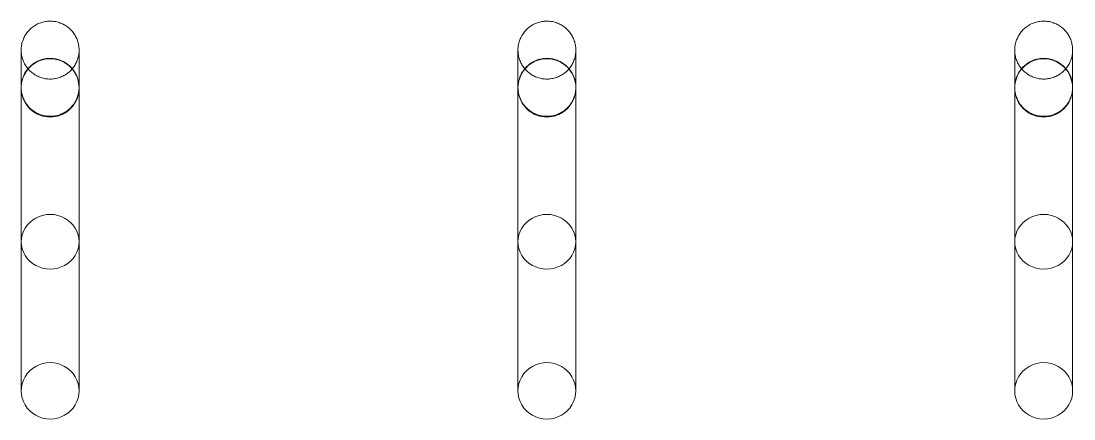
# Model space of a CAD drawing. Header units: millimetres. Extents: x -32954 to 151739, y -65671 to 56243.
# Drawn here: x -9271.4 to -9162.3, y -451.1 to -409.9 of the extents above; entities that cross this region are included whole.
import ezdxf

# ---------------------------------------------------------------- set-up
doc = ezdxf.new("R2010")
doc.units = ezdxf.units.MM
doc.layers.add('M-EQPM', color=7, linetype='Continuous', lineweight=9)

# ---------------------------------------------------------------- blocks, each defined once
blk = doc.blocks.new('М90_Вешалка гардеробная - М90_2_Вешалка гардеробная 38 крючков-8001155-О_ТХ_01')
at = {"layer": 'M-EQPM'}
for p, q in [((-747.05, -56.17), (-747.05, -58.45)), ((-741.05, -58.45), (-741.05, -56.17)), ((-695.57, -56.17), (-695.57, -58.45)), ((-689.57, -58.45), (-689.57, -56.17)), ((-644.08, -56.17), (-644.08, -58.45)), ((-638.08, -58.45), (-638.08, -56.17))]:
    blk.add_line(p, q, dxfattribs=at)
at = {"layer": 'M-EQPM', "flags": 128}
for points in [[(-747.05, -23.16), (-747.05, -23.04), (-747.04, -22.92), (-747.03, -22.8), (-747.02, -22.69), (-746.99, -22.57), (-746.97, -22.45), (-746.94, -22.33), (-746.9, -22.22), (-746.86, -22.11), (-746.82, -22), (-746.77, -21.89), (-746.72, -21.78), (-746.66, -21.67), (-746.6, -21.57), (-746.53, -21.47), (-746.46, -21.37), (-746.39, -21.28), (-746.31, -21.19), (-746.23, -21.1), (-746.14, -21.01), (-746.06, -20.93), (-745.97, -20.85), (-745.87, -20.78), (-745.77, -20.71), (-745.67, -20.64), (-745.57, -20.58), (-745.47, -20.52), (-745.36, -20.46), (-745.25, -20.41), (-745.14, -20.37), (-745.03, -20.33), (-744.91, -20.29), (-744.8, -20.26), (-744.68, -20.23), (-744.56, -20.21), (-744.45, -20.19), (-744.33, -20.18), (-744.21, -20.17), (-744.09, -20.16), (-744.05, -20.16)], [(-744.05, -20.16), (-743.93, -20.17), (-743.81, -20.17), (-743.69, -20.19), (-743.58, -20.2), (-743.46, -20.22), (-743.34, -20.25), (-743.22, -20.28), (-743.11, -20.32), (-743, -20.36), (-742.89, -20.4), (-742.78, -20.45), (-742.67, -20.5), (-742.56, -20.56), (-742.46, -20.62), (-742.36, -20.69), (-742.26, -20.76), (-742.17, -20.83), (-742.08, -20.91), (-741.99, -20.99), (-741.9, -21.07), (-741.82, -21.16), (-741.74, -21.25), (-741.67, -21.35), (-741.6, -21.44), (-741.53, -21.54), (-741.47, -21.65), (-741.41, -21.75), (-741.35, -21.86), (-741.3, -21.97), (-741.26, -22.08), (-741.22, -22.19), (-741.18, -22.3), (-741.15, -22.42), (-741.12, -22.54), (-741.1, -22.65), (-741.08, -22.77), (-741.07, -22.89), (-741.06, -23.01), (-741.05, -23.13), (-741.05, -23.16)], [(-695.57, -23.16), (-695.57, -23.04), (-695.56, -22.92), (-695.55, -22.8), (-695.53, -22.69), (-695.51, -22.57), (-695.48, -22.45), (-695.45, -22.33), (-695.42, -22.22), (-695.38, -22.11), (-695.33, -22), (-695.28, -21.89), (-695.23, -21.78), (-695.17, -21.67), (-695.11, -21.57), (-695.04, -21.47), (-694.97, -21.37), (-694.9, -21.28), (-694.82, -21.19), (-694.74, -21.1), (-694.66, -21.01), (-694.57, -20.93), (-694.48, -20.85), (-694.39, -20.78), (-694.29, -20.71), (-694.19, -20.64), (-694.09, -20.58), (-693.98, -20.52), (-693.87, -20.46), (-693.77, -20.41), (-693.65, -20.37), (-693.54, -20.33), (-693.43, -20.29), (-693.31, -20.26), (-693.2, -20.23), (-693.08, -20.21), (-692.96, -20.19), (-692.84, -20.18), (-692.72, -20.17), (-692.6, -20.16), (-692.57, -20.16)], [(-692.57, -20.16), (-692.45, -20.17), (-692.33, -20.17), (-692.21, -20.19), (-692.09, -20.2), (-691.97, -20.22), (-691.85, -20.25), (-691.74, -20.28), (-691.62, -20.32), (-691.51, -20.36), (-691.4, -20.4), (-691.29, -20.45), (-691.18, -20.5), (-691.08, -20.56), (-690.97, -20.62), (-690.87, -20.69), (-690.78, -20.76), (-690.68, -20.83), (-690.59, -20.91), (-690.5, -20.99), (-690.42, -21.07), (-690.33, -21.16), (-690.26, -21.25), (-690.18, -21.35), (-690.11, -21.44), (-690.04, -21.54), (-689.98, -21.65), (-689.92, -21.75), (-689.87, -21.86), (-689.82, -21.97), (-689.77, -22.08), (-689.73, -22.19), (-689.69, -22.3), (-689.66, -22.42), (-689.63, -22.54), (-689.61, -22.65), (-689.59, -22.77), (-689.58, -22.89), (-689.57, -23.01), (-689.57, -23.13), (-689.57, -23.16)], [(-644.08, -23.16), (-644.08, -23.04), (-644.07, -22.92), (-644.06, -22.8), (-644.04, -22.69), (-644.02, -22.57), (-644, -22.45), (-643.96, -22.33), (-643.93, -22.22), (-643.89, -22.11), (-643.84, -22), (-643.8, -21.89), (-643.74, -21.78), (-643.68, -21.67), (-643.62, -21.57), (-643.56, -21.47), (-643.49, -21.37), (-643.41, -21.28), (-643.34, -21.19), (-643.26, -21.1), (-643.17, -21.01), (-643.08, -20.93), (-642.99, -20.85), (-642.9, -20.78), (-642.8, -20.71), (-642.7, -20.64), (-642.6, -20.58), (-642.5, -20.52), (-642.39, -20.46), (-642.28, -20.41), (-642.17, -20.37), (-642.06, -20.33), (-641.94, -20.29), (-641.83, -20.26), (-641.71, -20.23), (-641.59, -20.21), (-641.47, -20.19), (-641.35, -20.18), (-641.23, -20.17), (-641.11, -20.16), (-641.08, -20.16)], [(-641.08, -20.16), (-640.96, -20.17), (-640.84, -20.17), (-640.72, -20.19), (-640.6, -20.2), (-640.49, -20.22), (-640.37, -20.25), (-640.25, -20.28), (-640.14, -20.32), (-640.02, -20.36), (-639.91, -20.4), (-639.8, -20.45), (-639.7, -20.5), (-639.59, -20.56), (-639.49, -20.62), (-639.39, -20.69), (-639.29, -20.76), (-639.19, -20.83), (-639.1, -20.91), (-639.01, -20.99), (-638.93, -21.07), (-638.85, -21.16), (-638.77, -21.25), (-638.69, -21.35), (-638.62, -21.44), (-638.56, -21.54), (-638.49, -21.65), (-638.44, -21.75), (-638.38, -21.86), (-638.33, -21.97), (-638.28, -22.08), (-638.24, -22.19), (-638.21, -22.3), (-638.17, -22.42), (-638.15, -22.54), (-638.12, -22.65), (-638.11, -22.77), (-638.09, -22.89), (-638.08, -23.01), (-638.08, -23.13), (-638.08, -23.16)], [(-744.05, -26.16), (-744.17, -26.16), (-744.29, -26.15), (-744.41, -26.14), (-744.53, -26.13), (-744.65, -26.1), (-744.77, -26.08), (-744.88, -26.05), (-745, -26.01), (-745.11, -25.97), (-745.22, -25.93), (-745.33, -25.88), (-745.44, -25.82), (-745.54, -25.77), (-745.65, -25.71), (-745.75, -25.64), (-745.85, -25.57), (-745.94, -25.5), (-746.03, -25.42), (-746.12, -25.34), (-746.21, -25.25), (-746.29, -25.17), (-746.37, -25.08), (-746.44, -24.98), (-746.51, -24.88), (-746.58, -24.78), (-746.64, -24.68), (-746.7, -24.58), (-746.75, -24.47), (-746.8, -24.36), (-746.85, -24.25), (-746.89, -24.14), (-746.93, -24.02), (-746.96, -23.91), (-746.99, -23.79), (-747.01, -23.67), (-747.03, -23.56), (-747.04, -23.44), (-747.05, -23.32), (-747.05, -23.2), (-747.05, -23.16)], [(-747.05, -27.08), (-747.05, -25.27), (-747.05, -24.01), (-747.05, -23.32), (-747.05, -23.16)], [(-747.05, -23.16), (-747.05, -23.44), (-747.05, -24.29), (-747.05, -25.69), (-747.05, -27.64), (-747.05, -30.15), (-747.05, -33.21), (-747.05, -36.82), (-747.05, -40.96), (-747.05, -43.01)], [(-741.05, -23.16), (-741.06, -23.28), (-741.06, -23.4), (-741.08, -23.52), (-741.09, -23.64), (-741.11, -23.76), (-741.14, -23.88), (-741.17, -23.99), (-741.21, -24.11), (-741.25, -24.22), (-741.29, -24.33), (-741.34, -24.44), (-741.39, -24.55), (-741.45, -24.65), (-741.51, -24.76), (-741.58, -24.86), (-741.65, -24.96), (-741.72, -25.05), (-741.8, -25.14), (-741.88, -25.23), (-741.96, -25.32), (-742.05, -25.4), (-742.14, -25.48), (-742.24, -25.55), (-742.33, -25.62), (-742.43, -25.69), (-742.54, -25.75), (-742.64, -25.81), (-742.75, -25.86), (-742.86, -25.91), (-742.97, -25.96), (-743.08, -26), (-743.19, -26.04), (-743.31, -26.07), (-743.43, -26.1), (-743.54, -26.12), (-743.66, -26.14), (-743.78, -26.15), (-743.9, -26.16), (-744.02, -26.16), (-744.05, -26.16)], [(-741.05, -43.01), (-741.05, -38.62), (-741.05, -34.77), (-741.05, -31.47), (-741.05, -28.71), (-741.05, -26.5), (-741.05, -24.85), (-741.05, -23.75), (-741.05, -23.22), (-741.05, -23.16)], [(-741.05, -23.16), (-741.05, -23.44), (-741.05, -24.29), (-741.05, -25.69), (-741.05, -27.08)], [(-692.57, -26.16), (-692.69, -26.16), (-692.81, -26.15), (-692.93, -26.14), (-693.05, -26.13), (-693.16, -26.1), (-693.28, -26.08), (-693.4, -26.05), (-693.51, -26.01), (-693.62, -25.97), (-693.74, -25.93), (-693.85, -25.88), (-693.95, -25.82), (-694.06, -25.77), (-694.16, -25.71), (-694.26, -25.64), (-694.36, -25.57), (-694.45, -25.5), (-694.55, -25.42), (-694.63, -25.34), (-694.72, -25.25), (-694.8, -25.17), (-694.88, -25.08), (-694.95, -24.98), (-695.03, -24.88), (-695.09, -24.78), (-695.15, -24.68), (-695.21, -24.58), (-695.27, -24.47), (-695.32, -24.36), (-695.36, -24.25), (-695.4, -24.14), (-695.44, -24.02), (-695.47, -23.91), (-695.5, -23.79), (-695.52, -23.67), (-695.54, -23.56), (-695.56, -23.44), (-695.56, -23.32), (-695.57, -23.2), (-695.57, -23.16)], [(-695.57, -27.08), (-695.57, -25.27), (-695.57, -24.01), (-695.57, -23.32), (-695.57, -23.16)], [(-695.57, -23.16), (-695.57, -23.44), (-695.57, -24.29), (-695.57, -25.69), (-695.57, -27.64), (-695.57, -30.15), (-695.57, -33.21), (-695.57, -36.82), (-695.57, -40.96), (-695.57, -43.01)], [(-689.57, -23.16), (-689.57, -23.28), (-689.58, -23.4), (-689.59, -23.52), (-689.61, -23.64), (-689.63, -23.76), (-689.65, -23.88), (-689.68, -23.99), (-689.72, -24.11), (-689.76, -24.22), (-689.8, -24.33), (-689.85, -24.44), (-689.91, -24.55), (-689.96, -24.65), (-690.03, -24.76), (-690.09, -24.86), (-690.16, -24.96), (-690.23, -25.05), (-690.31, -25.14), (-690.39, -25.23), (-690.48, -25.32), (-690.57, -25.4), (-690.66, -25.48), (-690.75, -25.55), (-690.85, -25.62), (-690.95, -25.69), (-691.05, -25.75), (-691.15, -25.81), (-691.26, -25.86), (-691.37, -25.91), (-691.48, -25.96), (-691.59, -26), (-691.71, -26.04), (-691.82, -26.07), (-691.94, -26.1), (-692.06, -26.12), (-692.18, -26.14), (-692.3, -26.15), (-692.42, -26.16), (-692.54, -26.16), (-692.57, -26.16)], [(-689.57, -43.01), (-689.57, -38.62), (-689.57, -34.77), (-689.57, -31.47), (-689.57, -28.71), (-689.57, -26.5), (-689.57, -24.85), (-689.57, -23.75), (-689.57, -23.22), (-689.57, -23.16)], [(-689.57, -23.16), (-689.57, -23.44), (-689.57, -24.29), (-689.57, -25.69), (-689.57, -27.08)], [(-641.08, -26.16), (-641.2, -26.16), (-641.32, -26.15), (-641.44, -26.14), (-641.56, -26.13), (-641.68, -26.1), (-641.79, -26.08), (-641.91, -26.05), (-642.02, -26.01), (-642.14, -25.97), (-642.25, -25.93), (-642.36, -25.88), (-642.47, -25.82), (-642.57, -25.77), (-642.67, -25.71), (-642.78, -25.64), (-642.87, -25.57), (-642.97, -25.5), (-643.06, -25.42), (-643.15, -25.34), (-643.23, -25.25), (-643.32, -25.17), (-643.39, -25.08), (-643.47, -24.98), (-643.54, -24.88), (-643.61, -24.78), (-643.67, -24.68), (-643.73, -24.58), (-643.78, -24.47), (-643.83, -24.36), (-643.88, -24.25), (-643.92, -24.14), (-643.96, -24.02), (-643.99, -23.91), (-644.01, -23.79), (-644.04, -23.67), (-644.06, -23.56), (-644.07, -23.44), (-644.08, -23.32), (-644.08, -23.2), (-644.08, -23.16)], [(-644.08, -27.08), (-644.08, -25.27), (-644.08, -24.01), (-644.08, -23.32), (-644.08, -23.16)], [(-644.08, -23.16), (-644.08, -23.44), (-644.08, -24.29), (-644.08, -25.69), (-644.08, -27.64), (-644.08, -30.15), (-644.08, -33.21), (-644.08, -36.82), (-644.08, -40.96), (-644.08, -43.01)], [(-638.08, -23.16), (-638.08, -23.28), (-638.09, -23.4), (-638.1, -23.52), (-638.12, -23.64), (-638.14, -23.76), (-638.17, -23.88), (-638.2, -23.99), (-638.23, -24.11), (-638.27, -24.22), (-638.32, -24.33), (-638.37, -24.44), (-638.42, -24.55), (-638.48, -24.65), (-638.54, -24.76), (-638.61, -24.86), (-638.67, -24.96), (-638.75, -25.05), (-638.83, -25.14), (-638.91, -25.23), (-638.99, -25.32), (-639.08, -25.4), (-639.17, -25.48), (-639.26, -25.55), (-639.36, -25.62), (-639.46, -25.69), (-639.56, -25.75), (-639.67, -25.81), (-639.77, -25.86), (-639.88, -25.91), (-639.99, -25.96), (-640.11, -26), (-640.22, -26.04), (-640.34, -26.07), (-640.45, -26.1), (-640.57, -26.12), (-640.69, -26.14), (-640.81, -26.15), (-640.93, -26.16), (-641.05, -26.16), (-641.08, -26.16)], [(-638.08, -43.01), (-638.08, -38.62), (-638.08, -34.77), (-638.08, -31.47), (-638.08, -28.71), (-638.08, -26.5), (-638.08, -24.85), (-638.08, -23.75), (-638.08, -23.22), (-638.08, -23.16)], [(-638.08, -23.16), (-638.08, -23.44), (-638.08, -24.29), (-638.08, -25.69), (-638.08, -27.08)], [(-747.05, -27.02), (-747.05, -26.9), (-747.04, -26.79), (-747.03, -26.67), (-747.02, -26.55), (-746.99, -26.43), (-746.97, -26.31), (-746.94, -26.2), (-746.9, -26.08), (-746.86, -25.97), (-746.82, -25.86), (-746.77, -25.75), (-746.72, -25.64), (-746.66, -25.53), (-746.6, -25.43), (-746.53, -25.33), (-746.46, -25.23), (-746.39, -25.14), (-746.31, -25.05), (-746.23, -24.96), (-746.14, -24.87), (-746.06, -24.79), (-745.97, -24.71), (-745.87, -24.64), (-745.77, -24.57), (-745.67, -24.5), (-745.57, -24.44), (-745.47, -24.38), (-745.36, -24.32), (-745.25, -24.27), (-745.14, -24.23), (-745.03, -24.19), (-744.91, -24.15), (-744.8, -24.12), (-744.68, -24.09), (-744.56, -24.07), (-744.45, -24.05), (-744.33, -24.04), (-744.21, -24.03), (-744.09, -24.03), (-744.05, -24.02)], [(-744.05, -24.02), (-743.93, -24.03), (-743.81, -24.03), (-743.69, -24.05), (-743.58, -24.06), (-743.46, -24.08), (-743.34, -24.11), (-743.22, -24.14), (-743.11, -24.18), (-743, -24.22), (-742.89, -24.26), (-742.78, -24.31), (-742.67, -24.36), (-742.56, -24.42), (-742.46, -24.48), (-742.36, -24.55), (-742.26, -24.62), (-742.17, -24.69), (-742.08, -24.77), (-741.99, -24.85), (-741.9, -24.93), (-741.82, -25.02), (-741.74, -25.11), (-741.67, -25.21), (-741.6, -25.3), (-741.53, -25.4), (-741.47, -25.51), (-741.41, -25.61), (-741.35, -25.72), (-741.3, -25.83), (-741.26, -25.94), (-741.22, -26.05), (-741.18, -26.16), (-741.15, -26.28), (-741.12, -26.4), (-741.1, -26.52), (-741.08, -26.63), (-741.07, -26.75), (-741.06, -26.87), (-741.05, -26.99), (-741.05, -27.02)], [(-695.57, -27.02), (-695.57, -26.9), (-695.56, -26.79), (-695.55, -26.67), (-695.53, -26.55), (-695.51, -26.43), (-695.48, -26.31), (-695.45, -26.2), (-695.42, -26.08), (-695.38, -25.97), (-695.33, -25.86), (-695.28, -25.75), (-695.23, -25.64), (-695.17, -25.53), (-695.11, -25.43), (-695.04, -25.33), (-694.97, -25.23), (-694.9, -25.14), (-694.82, -25.05), (-694.74, -24.96), (-694.66, -24.87), (-694.57, -24.79), (-694.48, -24.71), (-694.39, -24.64), (-694.29, -24.57), (-694.19, -24.5), (-694.09, -24.44), (-693.98, -24.38), (-693.87, -24.32), (-693.77, -24.27), (-693.65, -24.23), (-693.54, -24.19), (-693.43, -24.15), (-693.31, -24.12), (-693.2, -24.09), (-693.08, -24.07), (-692.96, -24.05), (-692.84, -24.04), (-692.72, -24.03), (-692.6, -24.03), (-692.57, -24.02)], [(-692.57, -24.02), (-692.45, -24.03), (-692.33, -24.03), (-692.21, -24.05), (-692.09, -24.06), (-691.97, -24.08), (-691.85, -24.11), (-691.74, -24.14), (-691.62, -24.18), (-691.51, -24.22), (-691.4, -24.26), (-691.29, -24.31), (-691.18, -24.36), (-691.08, -24.42), (-690.97, -24.48), (-690.87, -24.55), (-690.78, -24.62), (-690.68, -24.69), (-690.59, -24.77), (-690.5, -24.85), (-690.42, -24.93), (-690.33, -25.02), (-690.26, -25.11), (-690.18, -25.21), (-690.11, -25.3), (-690.04, -25.4), (-689.98, -25.51), (-689.92, -25.61), (-689.87, -25.72), (-689.82, -25.83), (-689.77, -25.94), (-689.73, -26.05), (-689.69, -26.16), (-689.66, -26.28), (-689.63, -26.4), (-689.61, -26.52), (-689.59, -26.63), (-689.58, -26.75), (-689.57, -26.87), (-689.57, -26.99), (-689.57, -27.02)], [(-644.08, -27.02), (-644.08, -26.9), (-644.07, -26.79), (-644.06, -26.67), (-644.04, -26.55), (-644.02, -26.43), (-644, -26.31), (-643.96, -26.2), (-643.93, -26.08), (-643.89, -25.97), (-643.84, -25.86), (-643.8, -25.75), (-643.74, -25.64), (-643.68, -25.53), (-643.62, -25.43), (-643.56, -25.33), (-643.49, -25.23), (-643.41, -25.14), (-643.34, -25.05), (-643.26, -24.96), (-643.17, -24.87), (-643.08, -24.79), (-642.99, -24.71), (-642.9, -24.64), (-642.8, -24.57), (-642.7, -24.5), (-642.6, -24.44), (-642.5, -24.38), (-642.39, -24.32), (-642.28, -24.27), (-642.17, -24.23), (-642.06, -24.19), (-641.94, -24.15), (-641.83, -24.12), (-641.71, -24.09), (-641.59, -24.07), (-641.47, -24.05), (-641.35, -24.04), (-641.23, -24.03), (-641.11, -24.03), (-641.08, -24.02)], [(-641.08, -24.02), (-640.96, -24.03), (-640.84, -24.03), (-640.72, -24.05), (-640.6, -24.06), (-640.49, -24.08), (-640.37, -24.11), (-640.25, -24.14), (-640.14, -24.18), (-640.02, -24.22), (-639.91, -24.26), (-639.8, -24.31), (-639.7, -24.36), (-639.59, -24.42), (-639.49, -24.48), (-639.39, -24.55), (-639.29, -24.62), (-639.19, -24.69), (-639.1, -24.77), (-639.01, -24.85), (-638.93, -24.93), (-638.85, -25.02), (-638.77, -25.11), (-638.69, -25.21), (-638.62, -25.3), (-638.56, -25.4), (-638.49, -25.51), (-638.44, -25.61), (-638.38, -25.72), (-638.33, -25.83), (-638.28, -25.94), (-638.24, -26.05), (-638.21, -26.16), (-638.17, -26.28), (-638.15, -26.4), (-638.12, -26.52), (-638.11, -26.63), (-638.09, -26.75), (-638.08, -26.87), (-638.08, -26.99), (-638.08, -27.02)], [(-744.05, -30.02), (-744.17, -30.02), (-744.29, -30.02), (-744.41, -30), (-744.53, -29.99), (-744.65, -29.97), (-744.77, -29.94), (-744.88, -29.91), (-745, -29.87), (-745.11, -29.83), (-745.22, -29.79), (-745.33, -29.74), (-745.44, -29.69), (-745.54, -29.63), (-745.65, -29.57), (-745.75, -29.5), (-745.85, -29.43), (-745.94, -29.36), (-746.03, -29.28), (-746.12, -29.2), (-746.21, -29.12), (-746.29, -29.03), (-746.37, -28.94), (-746.44, -28.84), (-746.51, -28.75), (-746.58, -28.65), (-746.64, -28.54), (-746.7, -28.44), (-746.75, -28.33), (-746.8, -28.22), (-746.85, -28.11), (-746.89, -28), (-746.93, -27.89), (-746.96, -27.77), (-746.99, -27.65), (-747.01, -27.53), (-747.03, -27.42), (-747.04, -27.3), (-747.05, -27.18), (-747.05, -27.06), (-747.05, -27.02)], [(-747.05, -56.17), (-747.05, -56.02), (-747.05, -55.86), (-747.05, -55.66), (-747.05, -55.45), (-747.05, -55.22), (-747.05, -54.96), (-747.05, -54.68), (-747.05, -54.38), (-747.05, -54.06), (-747.05, -53.73), (-747.05, -53.37), (-747.05, -52.99), (-747.05, -52.6), (-747.05, -52.19), (-747.05, -51.76), (-747.05, -51.32), (-747.05, -50.86), (-747.05, -50.38), (-747.05, -49.9), (-747.05, -49.4), (-747.05, -48.88), (-747.05, -48.36), (-747.05, -47.83), (-747.05, -47.28), (-747.05, -46.73), (-747.05, -46.17), (-747.05, -45.6), (-747.05, -45.03), (-747.05, -44.45), (-747.05, -43.87), (-747.05, -43.28), (-747.05, -42.69), (-747.05, -42.1), (-747.05, -41.51), (-747.05, -40.92), (-747.05, -40.33), (-747.05, -39.75), (-747.05, -39.16), (-747.05, -38.58), (-747.05, -38.01), (-747.05, -37.44), (-747.05, -36.88), (-747.05, -36.33), (-747.05, -35.79), (-747.05, -35.25), (-747.05, -34.73), (-747.05, -34.21), (-747.05, -33.71), (-747.05, -33.22), (-747.05, -32.75), (-747.05, -32.29), (-747.05, -31.85), (-747.05, -31.42), (-747.05, -31.01), (-747.05, -30.61), (-747.05, -30.23), (-747.05, -29.88), (-747.05, -29.54), (-747.05, -29.22), (-747.05, -28.92), (-747.05, -28.64), (-747.05, -28.38), (-747.05, -28.14), (-747.05, -27.93), (-747.05, -27.74), (-747.05, -27.57), (-747.05, -27.42), (-747.05, -27.3), (-747.05, -27.19), (-747.05, -27.12), (-747.05, -27.06), (-747.05, -27.03), (-747.05, -27.02)], [(-747.05, -27.02), (-747.05, -27.04), (-747.05, -27.07), (-747.05, -27.08)], [(-741.05, -27.02), (-741.06, -27.14), (-741.06, -27.26), (-741.08, -27.38), (-741.09, -27.5), (-741.11, -27.62), (-741.14, -27.74), (-741.17, -27.85), (-741.21, -27.97), (-741.25, -28.08), (-741.29, -28.19), (-741.34, -28.3), (-741.39, -28.41), (-741.45, -28.52), (-741.51, -28.62), (-741.58, -28.72), (-741.65, -28.82), (-741.72, -28.91), (-741.8, -29), (-741.88, -29.09), (-741.96, -29.18), (-742.05, -29.26), (-742.14, -29.34), (-742.24, -29.41), (-742.33, -29.48), (-742.43, -29.55), (-742.54, -29.61), (-742.64, -29.67), (-742.75, -29.73), (-742.86, -29.78), (-742.97, -29.82), (-743.08, -29.86), (-743.19, -29.9), (-743.31, -29.93), (-743.43, -29.96), (-743.54, -29.98), (-743.66, -30), (-743.78, -30.01), (-743.9, -30.02), (-744.02, -30.02), (-744.05, -30.02)], [(-741.05, -27.02), (-741.05, -27.04), (-741.05, -27.07), (-741.05, -27.13), (-741.05, -27.21), (-741.05, -27.32), (-741.05, -27.45), (-741.05, -27.6), (-741.05, -27.77), (-741.05, -27.97), (-741.05, -28.19), (-741.05, -28.43), (-741.05, -28.69), (-741.05, -28.98), (-741.05, -29.28), (-741.05, -29.6), (-741.05, -29.95), (-741.05, -30.31), (-741.05, -30.69), (-741.05, -31.09), (-741.05, -31.5), (-741.05, -31.94), (-741.05, -32.38), (-741.05, -32.85), (-741.05, -33.32), (-741.05, -33.81), (-741.05, -34.32), (-741.05, -34.83), (-741.05, -35.36), (-741.05, -35.89), (-741.05, -36.44), (-741.05, -37), (-741.05, -37.56), (-741.05, -38.13), (-741.05, -38.7), (-741.05, -39.28), (-741.05, -39.87), (-741.05, -40.45), (-741.05, -41.04), (-741.05, -41.63), (-741.05, -42.22), (-741.05, -42.81), (-741.05, -43.4), (-741.05, -43.99), (-741.05, -44.57), (-741.05, -45.15), (-741.05, -45.72), (-741.05, -46.28), (-741.05, -46.84), (-741.05, -47.39), (-741.05, -47.94), (-741.05, -48.47), (-741.05, -48.99), (-741.05, -49.5), (-741.05, -50), (-741.05, -50.48), (-741.05, -50.95), (-741.05, -51.41), (-741.05, -51.85), (-741.05, -52.27), (-741.05, -52.68), (-741.05, -53.07), (-741.05, -53.44), (-741.05, -53.8), (-741.05, -54.13), (-741.05, -54.44), (-741.05, -54.74), (-741.05, -55.01), (-741.05, -55.26), (-741.05, -55.5), (-741.05, -55.7), (-741.05, -55.89), (-741.05, -56.06), (-741.05, -56.17)], [(-741.05, -27.08), (-741.05, -27.04), (-741.05, -27.03)], [(-692.57, -30.02), (-692.69, -30.02), (-692.81, -30.02), (-692.93, -30), (-693.05, -29.99), (-693.16, -29.97), (-693.28, -29.94), (-693.4, -29.91), (-693.51, -29.87), (-693.62, -29.83), (-693.74, -29.79), (-693.85, -29.74), (-693.95, -29.69), (-694.06, -29.63), (-694.16, -29.57), (-694.26, -29.5), (-694.36, -29.43), (-694.45, -29.36), (-694.55, -29.28), (-694.63, -29.2), (-694.72, -29.12), (-694.8, -29.03), (-694.88, -28.94), (-694.95, -28.84), (-695.03, -28.75), (-695.09, -28.65), (-695.15, -28.54), (-695.21, -28.44), (-695.27, -28.33), (-695.32, -28.22), (-695.36, -28.11), (-695.4, -28), (-695.44, -27.89), (-695.47, -27.77), (-695.5, -27.65), (-695.52, -27.53), (-695.54, -27.42), (-695.56, -27.3), (-695.56, -27.18), (-695.57, -27.06), (-695.57, -27.02)], [(-695.57, -56.17), (-695.57, -56.02), (-695.57, -55.86), (-695.57, -55.66), (-695.57, -55.45), (-695.57, -55.22), (-695.57, -54.96), (-695.57, -54.68), (-695.57, -54.38), (-695.57, -54.06), (-695.57, -53.73), (-695.57, -53.37), (-695.57, -52.99), (-695.57, -52.6), (-695.57, -52.19), (-695.57, -51.76), (-695.57, -51.32), (-695.57, -50.86), (-695.57, -50.38), (-695.57, -49.9), (-695.57, -49.4), (-695.57, -48.88), (-695.57, -48.36), (-695.57, -47.83), (-695.57, -47.28), (-695.57, -46.73), (-695.57, -46.17), (-695.57, -45.6), (-695.57, -45.03), (-695.57, -44.45), (-695.57, -43.87), (-695.57, -43.28), (-695.57, -42.69), (-695.57, -42.1), (-695.57, -41.51), (-695.57, -40.92), (-695.57, -40.33), (-695.57, -39.75), (-695.57, -39.16), (-695.57, -38.58), (-695.57, -38.01), (-695.57, -37.44), (-695.57, -36.88), (-695.57, -36.33), (-695.57, -35.79), (-695.57, -35.25), (-695.57, -34.73), (-695.57, -34.21), (-695.57, -33.71), (-695.57, -33.22), (-695.57, -32.75), (-695.57, -32.29), (-695.57, -31.85), (-695.57, -31.42), (-695.57, -31.01), (-695.57, -30.61), (-695.57, -30.23), (-695.57, -29.88), (-695.57, -29.54), (-695.57, -29.22), (-695.57, -28.92), (-695.57, -28.64), (-695.57, -28.38), (-695.57, -28.14), (-695.57, -27.93), (-695.57, -27.74), (-695.57, -27.57), (-695.57, -27.42), (-695.57, -27.3), (-695.57, -27.19), (-695.57, -27.12), (-695.57, -27.06), (-695.57, -27.03), (-695.57, -27.02)], [(-695.57, -27.02), (-695.57, -27.04), (-695.57, -27.07), (-695.57, -27.08)], [(-689.57, -27.02), (-689.57, -27.14), (-689.58, -27.26), (-689.59, -27.38), (-689.61, -27.5), (-689.63, -27.62), (-689.65, -27.74), (-689.68, -27.85), (-689.72, -27.97), (-689.76, -28.08), (-689.8, -28.19), (-689.85, -28.3), (-689.91, -28.41), (-689.96, -28.52), (-690.03, -28.62), (-690.09, -28.72), (-690.16, -28.82), (-690.23, -28.91), (-690.31, -29), (-690.39, -29.09), (-690.48, -29.18), (-690.57, -29.26), (-690.66, -29.34), (-690.75, -29.41), (-690.85, -29.48), (-690.95, -29.55), (-691.05, -29.61), (-691.15, -29.67), (-691.26, -29.73), (-691.37, -29.78), (-691.48, -29.82), (-691.59, -29.86), (-691.71, -29.9), (-691.82, -29.93), (-691.94, -29.96), (-692.06, -29.98), (-692.18, -30), (-692.3, -30.01), (-692.42, -30.02), (-692.54, -30.02), (-692.57, -30.02)], [(-689.57, -27.02), (-689.57, -27.04), (-689.57, -27.07), (-689.57, -27.13), (-689.57, -27.21), (-689.57, -27.32), (-689.57, -27.45), (-689.57, -27.6), (-689.57, -27.77), (-689.57, -27.97), (-689.57, -28.19), (-689.57, -28.43), (-689.57, -28.69), (-689.57, -28.98), (-689.57, -29.28), (-689.57, -29.6), (-689.57, -29.95), (-689.57, -30.31), (-689.57, -30.69), (-689.57, -31.09), (-689.57, -31.5), (-689.57, -31.94), (-689.57, -32.38), (-689.57, -32.85), (-689.57, -33.32), (-689.57, -33.81), (-689.57, -34.32), (-689.57, -34.83), (-689.57, -35.36), (-689.57, -35.89), (-689.57, -36.44), (-689.57, -37), (-689.57, -37.56), (-689.57, -38.13), (-689.57, -38.7), (-689.57, -39.28), (-689.57, -39.87), (-689.57, -40.45), (-689.57, -41.04), (-689.57, -41.63), (-689.57, -42.22), (-689.57, -42.81), (-689.57, -43.4), (-689.57, -43.99), (-689.57, -44.57), (-689.57, -45.15), (-689.57, -45.72), (-689.57, -46.28), (-689.57, -46.84), (-689.57, -47.39), (-689.57, -47.94), (-689.57, -48.47), (-689.57, -48.99), (-689.57, -49.5), (-689.57, -50), (-689.57, -50.48), (-689.57, -50.95), (-689.57, -51.41), (-689.57, -51.85), (-689.57, -52.27), (-689.57, -52.68), (-689.57, -53.07), (-689.57, -53.44), (-689.57, -53.8), (-689.57, -54.13), (-689.57, -54.44), (-689.57, -54.74), (-689.57, -55.01), (-689.57, -55.26), (-689.57, -55.5), (-689.57, -55.7), (-689.57, -55.89), (-689.57, -56.06), (-689.57, -56.17)], [(-689.57, -27.08), (-689.57, -27.04), (-689.57, -27.03)], [(-641.08, -30.02), (-641.2, -30.02), (-641.32, -30.02), (-641.44, -30), (-641.56, -29.99), (-641.68, -29.97), (-641.79, -29.94), (-641.91, -29.91), (-642.02, -29.87), (-642.14, -29.83), (-642.25, -29.79), (-642.36, -29.74), (-642.47, -29.69), (-642.57, -29.63), (-642.67, -29.57), (-642.78, -29.5), (-642.87, -29.43), (-642.97, -29.36), (-643.06, -29.28), (-643.15, -29.2), (-643.23, -29.12), (-643.32, -29.03), (-643.39, -28.94), (-643.47, -28.84), (-643.54, -28.75), (-643.61, -28.65), (-643.67, -28.54), (-643.73, -28.44), (-643.78, -28.33), (-643.83, -28.22), (-643.88, -28.11), (-643.92, -28), (-643.96, -27.89), (-643.99, -27.77), (-644.01, -27.65), (-644.04, -27.53), (-644.06, -27.42), (-644.07, -27.3), (-644.08, -27.18), (-644.08, -27.06), (-644.08, -27.02)], [(-644.08, -56.17), (-644.08, -56.02), (-644.08, -55.86), (-644.08, -55.66), (-644.08, -55.45), (-644.08, -55.22), (-644.08, -54.96), (-644.08, -54.68), (-644.08, -54.38), (-644.08, -54.06), (-644.08, -53.73), (-644.08, -53.37), (-644.08, -52.99), (-644.08, -52.6), (-644.08, -52.19), (-644.08, -51.76), (-644.08, -51.32), (-644.08, -50.86), (-644.08, -50.38), (-644.08, -49.9), (-644.08, -49.4), (-644.08, -48.88), (-644.08, -48.36), (-644.08, -47.83), (-644.08, -47.28), (-644.08, -46.73), (-644.08, -46.17), (-644.08, -45.6), (-644.08, -45.03), (-644.08, -44.45), (-644.08, -43.87), (-644.08, -43.28), (-644.08, -42.69), (-644.08, -42.1), (-644.08, -41.51), (-644.08, -40.92), (-644.08, -40.33), (-644.08, -39.75), (-644.08, -39.16), (-644.08, -38.58), (-644.08, -38.01), (-644.08, -37.44), (-644.08, -36.88), (-644.08, -36.33), (-644.08, -35.79), (-644.08, -35.25), (-644.08, -34.73), (-644.08, -34.21), (-644.08, -33.71), (-644.08, -33.22), (-644.08, -32.75), (-644.08, -32.29), (-644.08, -31.85), (-644.08, -31.42), (-644.08, -31.01), (-644.08, -30.61), (-644.08, -30.23), (-644.08, -29.88), (-644.08, -29.54), (-644.08, -29.22), (-644.08, -28.92), (-644.08, -28.64), (-644.08, -28.38), (-644.08, -28.14), (-644.08, -27.93), (-644.08, -27.74), (-644.08, -27.57), (-644.08, -27.42), (-644.08, -27.3), (-644.08, -27.19), (-644.08, -27.12), (-644.08, -27.06), (-644.08, -27.03), (-644.08, -27.02)], [(-644.08, -27.02), (-644.08, -27.04), (-644.08, -27.07), (-644.08, -27.08)], [(-638.08, -27.02), (-638.08, -27.14), (-638.09, -27.26), (-638.1, -27.38), (-638.12, -27.5), (-638.14, -27.62), (-638.17, -27.74), (-638.2, -27.85), (-638.23, -27.97), (-638.27, -28.08), (-638.32, -28.19), (-638.37, -28.3), (-638.42, -28.41), (-638.48, -28.52), (-638.54, -28.62), (-638.61, -28.72), (-638.67, -28.82), (-638.75, -28.91), (-638.83, -29), (-638.91, -29.09), (-638.99, -29.18), (-639.08, -29.26), (-639.17, -29.34), (-639.26, -29.41), (-639.36, -29.48), (-639.46, -29.55), (-639.56, -29.61), (-639.67, -29.67), (-639.77, -29.73), (-639.88, -29.78), (-639.99, -29.82), (-640.11, -29.86), (-640.22, -29.9), (-640.34, -29.93), (-640.45, -29.96), (-640.57, -29.98), (-640.69, -30), (-640.81, -30.01), (-640.93, -30.02), (-641.05, -30.02), (-641.08, -30.02)], [(-638.08, -27.02), (-638.08, -27.04), (-638.08, -27.07), (-638.08, -27.13), (-638.08, -27.21), (-638.08, -27.32), (-638.08, -27.45), (-638.08, -27.6), (-638.08, -27.77), (-638.08, -27.97), (-638.08, -28.19), (-638.08, -28.43), (-638.08, -28.69), (-638.08, -28.98), (-638.08, -29.28), (-638.08, -29.6), (-638.08, -29.95), (-638.08, -30.31), (-638.08, -30.69), (-638.08, -31.09), (-638.08, -31.5), (-638.08, -31.94), (-638.08, -32.38), (-638.08, -32.85), (-638.08, -33.32), (-638.08, -33.81), (-638.08, -34.32), (-638.08, -34.83), (-638.08, -35.36), (-638.08, -35.89), (-638.08, -36.44), (-638.08, -37), (-638.08, -37.56), (-638.08, -38.13), (-638.08, -38.7), (-638.08, -39.28), (-638.08, -39.87), (-638.08, -40.45), (-638.08, -41.04), (-638.08, -41.63), (-638.08, -42.22), (-638.08, -42.81), (-638.08, -43.4), (-638.08, -43.99), (-638.08, -44.57), (-638.08, -45.15), (-638.08, -45.72), (-638.08, -46.28), (-638.08, -46.84), (-638.08, -47.39), (-638.08, -47.94), (-638.08, -48.47), (-638.08, -48.99), (-638.08, -49.5), (-638.08, -50), (-638.08, -50.48), (-638.08, -50.95), (-638.08, -51.41), (-638.08, -51.85), (-638.08, -52.27), (-638.08, -52.68), (-638.08, -53.07), (-638.08, -53.44), (-638.08, -53.8), (-638.08, -54.13), (-638.08, -54.44), (-638.08, -54.74), (-638.08, -55.01), (-638.08, -55.26), (-638.08, -55.5), (-638.08, -55.7), (-638.08, -55.89), (-638.08, -56.06), (-638.08, -56.17)], [(-638.08, -27.08), (-638.08, -27.04), (-638.08, -27.03)]]:
    blk.add_lwpolyline(points, dxfattribs=at)
at = {"layer": 'M-EQPM'}
for centre, ratio, start_param, end_param in [((-744.05, -43.01), 0.943394, 4.712389, 7.853982), ((-744.05, -43.01), 0.943394, 1.570796, 4.712389), ((-692.57, -43.01), 0.943394, 4.712389, 7.853982), ((-692.57, -43.01), 0.943394, 1.570796, 4.712389), ((-641.08, -43.01), 0.943394, 4.712389, 7.853982), ((-641.08, -43.01), 0.943394, 1.570796, 4.712389), ((-744.05, -58.45), 0.973737, 4.712389, 7.853982), ((-744.05, -58.45), 0.973737, 1.570796, 4.712389), ((-692.57, -58.45), 0.973737, 4.712389, 7.853982), ((-692.57, -58.45), 0.973737, 1.570796, 4.712389), ((-641.08, -58.45), 0.973737, 4.712389, 7.853982), ((-641.08, -58.45), 0.973737, 1.570796, 4.712389)]:
    blk.add_ellipse(centre, major_axis=(-3, 0), ratio=ratio, start_param=start_param, end_param=end_param, dxfattribs=at)
for points in [[(-744.05, -30.1), (-744.4, -30.1), (-745.1, -29.98), (-746.03, -29.44), (-746.71, -28.62), (-747.07, -27.61), (-747.07, -26.55), (-746.71, -25.55), (-746.03, -24.73), (-745.1, -24.19), (-744.4, -24.06), (-744.05, -24.06)], [(-744.05, -24.06), (-743.7, -24.06), (-743, -24.19), (-742.08, -24.72), (-741.4, -25.55), (-741.04, -26.55), (-741.04, -27.62), (-741.4, -28.62), (-742.08, -29.44), (-743, -29.98), (-743.7, -30.1), (-744.05, -30.1)], [(-692.57, -30.1), (-692.92, -30.1), (-693.62, -29.98), (-694.54, -29.44), (-695.22, -28.62), (-695.58, -27.61), (-695.58, -26.55), (-695.22, -25.55), (-694.54, -24.73), (-693.62, -24.19), (-692.92, -24.06), (-692.57, -24.06)], [(-692.57, -24.06), (-692.22, -24.06), (-691.52, -24.19), (-690.6, -24.72), (-689.91, -25.55), (-689.55, -26.55), (-689.55, -27.62), (-689.92, -28.62), (-690.59, -29.44), (-691.52, -29.98), (-692.22, -30.1), (-692.57, -30.1)], [(-641.08, -30.1), (-641.43, -30.1), (-642.13, -29.98), (-643.05, -29.44), (-643.73, -28.62), (-644.1, -27.61), (-644.1, -26.55), (-643.74, -25.55), (-643.05, -24.73), (-642.13, -24.19), (-641.43, -24.06), (-641.08, -24.06)], [(-641.08, -24.06), (-640.73, -24.06), (-640.03, -24.19), (-639.11, -24.72), (-638.43, -25.55), (-638.07, -26.55), (-638.07, -27.62), (-638.43, -28.62), (-639.11, -29.44), (-640.03, -29.98), (-640.73, -30.1), (-641.08, -30.1)]]:
    blk.add_open_spline(points, degree=3, dxfattribs=at)

msp = doc.modelspace()

# ---------------------------------------------------------------- block references
at = {"layer": 'M-EQPM'}
msp.add_blockref('М90_Вешалка гардеробная - М90_2_Вешалка гардеробная 38 крючков-8001155-О_ТХ_01', (-8524.38, -389.72), dxfattribs=at)

doc.saveas('drawing.dxf')
